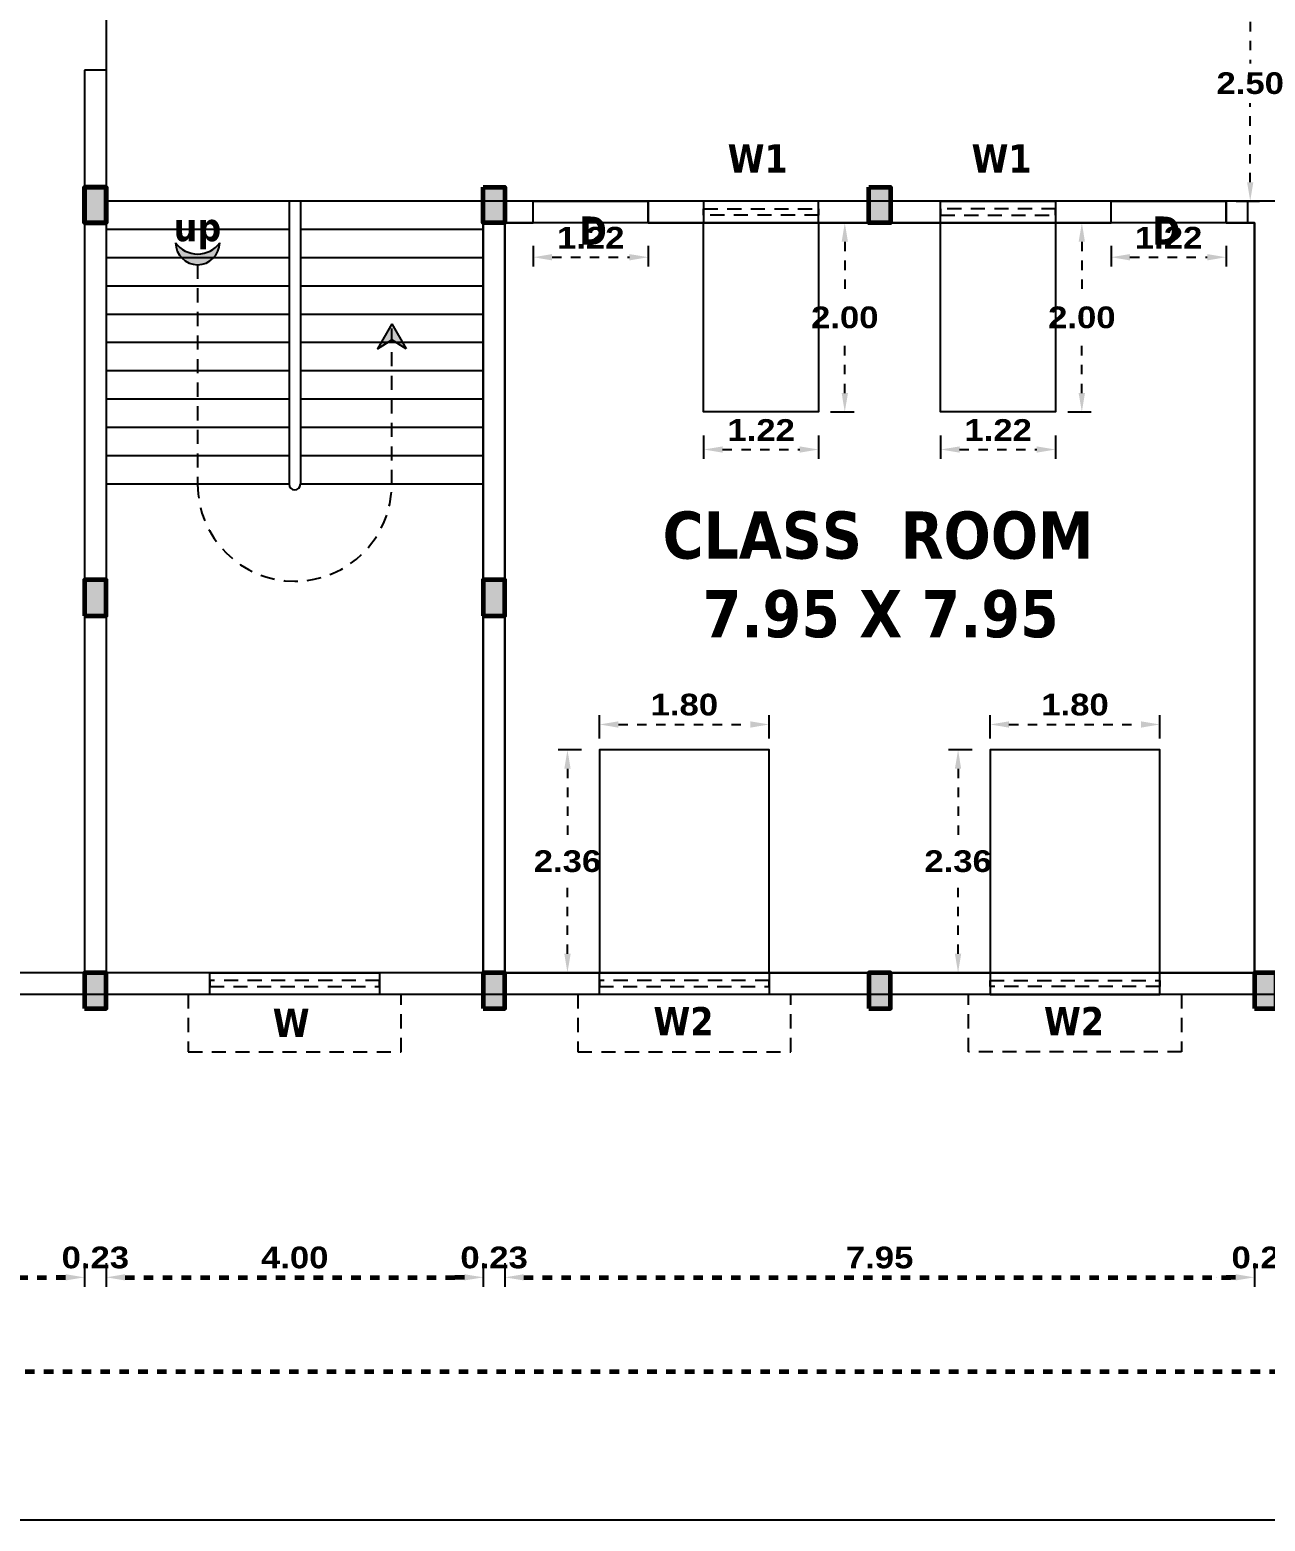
# Model space of a CAD drawing. Header units: metres. Extents: x 863 to 1571, y 626 to 804.
# Drawn here: x 923.83 to 936.94, y 660.62 to 676.44 of the extents above; entities that cross this region are included whole.
import ezdxf

# ---------------------------------------------------------------- set-up
doc = ezdxf.new("R2010")
doc.units = ezdxf.units.M
doc.header["$LTSCALE"] = 0.2
doc.header["$MEASUREMENT"] = 0
doc.header["$PDMODE"] = 2
doc.linetypes.add('DOT2', pattern=[0.125, 0, -0.125])
doc.linetypes.add('HIDDEN', pattern=[0.375, 0.25, -0.125])
doc.layers.get('0').update_dxf_attribs({"lineweight": 60})
for name, color, linetype in [('BLK_1_FLR_0_BLT_UP_AREA', 9, 'Continuous'), ('BLK_1_FLR_0_EXIT_WIDTH_DOOR', 1, 'Continuous'), ('BLK_1_FLR_0_REGULAR_ROOM_15', 2, 'Continuous'), ('BLK_1_FLR_0_ROOM_15_LIGHT_VENTILATION_1', 232, 'Continuous'), ('DOOR_OPEN', 232, 'Continuous'), ('PATH_WAY', 3, 'Continuous')]:
    doc.layers.add(name, color=color, linetype=linetype)
doc.styles.get("Standard").update_dxf_attribs({"font": 'ariblk.ttf', "height": 0.23})
doc.styles.add('TXT', font='txt.shx')
doc.dimstyles.get("Standard").update_dxf_attribs({"dimtxt": 0.23, "dimasz": 0.2, "dimexe": 0.12, "dimexo": 0.0625, "dimgap": 0.09, "dimtad": 1, "dimtih": 1, "dimtoh": 1, "dimzin": 1, "dimdsep": 46, "dimtxsty": 'Standard', "dimcen": 0.09, "dimazin": 0, "dimtfac": 1, "dimtix": 1, "dimtofl": 0, "dimtmove": 0, "dimatfit": 0, "dimfxl": 0, "dimtolj": 1, "dimtzin": 0, "dimarcsym": 0})

# ---------------------------------------------------------------- blocks, each defined once
blk = doc.blocks.new('A$C650768DD')
blk.add_hatch(color=4).paths.add_polyline_path([(0, 0), (0.23, 0), (0.23, 0.38), (0, 0.38)])
at = {"color": 1}
blk.add_lwpolyline([(0, 0), (0.23, 0), (0.23, 0.38), (0, 0.38)], close=True, dxfattribs=at)
blk = doc.blocks.new('*D178')
at = {"color": 0, "lineweight": -2}
for p, q in [((919.911, 663.36), (919.911, 663.11)), ((924.413, 663.36), (924.413, 663.11))]:
    blk.add_line(p, q, dxfattribs=at)
at = {"linetype": 'DOT2'}
blk.add_line((920.111, 663.21), (924.213, 663.21), dxfattribs=at)
at = {"lineweight": -2}
for points in [[(920.111, 663.243), (920.111, 663.177), (919.911, 663.21)], [(924.213, 663.243), (924.213, 663.177), (924.413, 663.21)]]:
    blk.add_solid(points, dxfattribs=at)
at = {"layer": 'Defpoints', "color": 0, "lineweight": -2}
for p in [(919.911, 666.44), (924.413, 666.21), (924.413, 663.21)]:
    blk.add_point(p, dxfattribs=at)
at = {"color": 0, "lineweight": -2, "insert": (922.162, 663.419), "char_height": 0.23, "attachment_point": 5}
blk.add_mtext('\\A1;4.50', dxfattribs=at)
blk = doc.blocks.new('*D179')
at = {"color": 0, "lineweight": -2}
for p, q in [((924.413, 663.36), (924.413, 663.11)), ((924.643, 663.36), (924.643, 663.11))]:
    blk.add_line(p, q, dxfattribs=at)
at = {"linetype": 'DOT2'}
for p, q in [((924.213, 663.21), (924.013, 663.21)), ((924.843, 663.21), (925.043, 663.21))]:
    blk.add_line(p, q, dxfattribs=at)
at = {"lineweight": -2}
for points in [[(924.213, 663.243), (924.213, 663.177), (924.413, 663.21)], [(924.843, 663.243), (924.843, 663.177), (924.643, 663.21)]]:
    blk.add_solid(points, dxfattribs=at)
at = {"layer": 'Defpoints', "color": 0, "lineweight": -2}
for p in [(924.413, 666.21), (924.643, 666.21), (924.643, 663.21)]:
    blk.add_point(p, dxfattribs=at)
at = {"color": 0, "lineweight": -2, "insert": (924.528, 663.419), "char_height": 0.23, "attachment_point": 5}
blk.add_mtext('\\A1;0.23', dxfattribs=at)
blk = doc.blocks.new('*D180')
at = {"color": 0, "lineweight": -2}
for p, q in [((924.643, 663.36), (924.643, 663.11)), ((928.643, 663.36), (928.643, 663.11))]:
    blk.add_line(p, q, dxfattribs=at)
at = {"linetype": 'DOT2'}
blk.add_line((924.843, 663.21), (928.443, 663.21), dxfattribs=at)
at = {"lineweight": -2}
for points in [[(924.843, 663.243), (924.843, 663.177), (924.643, 663.21)], [(928.443, 663.243), (928.443, 663.177), (928.643, 663.21)]]:
    blk.add_solid(points, dxfattribs=at)
at = {"layer": 'Defpoints', "color": 0, "lineweight": -2}
for p in [(924.643, 666.21), (928.643, 666.21), (928.643, 663.21)]:
    blk.add_point(p, dxfattribs=at)
at = {"color": 0, "lineweight": -2, "insert": (926.643, 663.419), "char_height": 0.23, "attachment_point": 5}
blk.add_mtext('\\A1;4.00', dxfattribs=at)
blk = doc.blocks.new('*D181')
at = {"color": 0, "lineweight": -2}
for p, q in [((928.643, 663.36), (928.643, 663.11)), ((928.873, 663.36), (928.873, 663.11))]:
    blk.add_line(p, q, dxfattribs=at)
at = {"linetype": 'DOT2'}
for p, q in [((928.443, 663.21), (928.243, 663.21)), ((929.073, 663.21), (929.273, 663.21))]:
    blk.add_line(p, q, dxfattribs=at)
at = {"lineweight": -2}
for points in [[(928.443, 663.243), (928.443, 663.177), (928.643, 663.21)], [(929.073, 663.243), (929.073, 663.177), (928.873, 663.21)]]:
    blk.add_solid(points, dxfattribs=at)
at = {"layer": 'Defpoints', "color": 0, "lineweight": -2}
for p in [(928.643, 666.21), (928.873, 666.21), (928.873, 663.21)]:
    blk.add_point(p, dxfattribs=at)
at = {"color": 0, "lineweight": -2, "insert": (928.758, 663.419), "char_height": 0.23, "attachment_point": 5}
blk.add_mtext('\\A1;0.23', dxfattribs=at)
blk = doc.blocks.new('*D182')
at = {"color": 0, "lineweight": -2}
for p, q in [((928.873, 663.36), (928.873, 663.11)), ((936.823, 663.36), (936.823, 663.11))]:
    blk.add_line(p, q, dxfattribs=at)
at = {"linetype": 'DOT2'}
blk.add_line((929.073, 663.21), (936.623, 663.21), dxfattribs=at)
at = {"lineweight": -2}
for points in [[(929.073, 663.243), (929.073, 663.177), (928.873, 663.21)], [(936.623, 663.243), (936.623, 663.177), (936.823, 663.21)]]:
    blk.add_solid(points, dxfattribs=at)
at = {"layer": 'Defpoints', "color": 0, "lineweight": -2}
for p in [(928.873, 666.21), (936.823, 666.21), (936.823, 663.21)]:
    blk.add_point(p, dxfattribs=at)
at = {"color": 0, "lineweight": -2, "insert": (932.848, 663.419), "char_height": 0.23, "attachment_point": 5}
blk.add_mtext('\\A1;7.95', dxfattribs=at)
blk = doc.blocks.new('*D183')
at = {"color": 0, "lineweight": -2}
for p, q in [((936.823, 663.36), (936.823, 663.11)), ((937.053, 663.36), (937.053, 663.11))]:
    blk.add_line(p, q, dxfattribs=at)
at = {"linetype": 'DOT2'}
for p, q in [((936.623, 663.21), (936.423, 663.21)), ((937.253, 663.21), (937.453, 663.21))]:
    blk.add_line(p, q, dxfattribs=at)
at = {"lineweight": -2}
for points in [[(936.623, 663.243), (936.623, 663.177), (936.823, 663.21)], [(937.253, 663.243), (937.253, 663.177), (937.053, 663.21)]]:
    blk.add_solid(points, dxfattribs=at)
at = {"layer": 'Defpoints', "color": 0, "lineweight": -2}
for p in [(936.823, 666.21), (937.053, 666.21), (937.053, 663.21)]:
    blk.add_point(p, dxfattribs=at)
at = {"color": 0, "lineweight": -2, "insert": (936.938, 663.419), "char_height": 0.23, "attachment_point": 5}
blk.add_mtext('\\A1;0.23', dxfattribs=at)
blk = doc.blocks.new('*D42')
at = {"color": 0, "lineweight": -2}
for p, q in [((867.783, 662.36), (867.783, 662.11)), ((953.433, 662.36), (953.433, 662.11))]:
    blk.add_line(p, q, dxfattribs=at)
at = {"linetype": 'DOT2'}
blk.add_line((867.983, 662.21), (953.233, 662.21), dxfattribs=at)
at = {"lineweight": -2}
for points in [[(867.983, 662.243), (867.983, 662.177), (867.783, 662.21)], [(953.233, 662.243), (953.233, 662.177), (953.433, 662.21)]]:
    blk.add_solid(points, dxfattribs=at)
at = {"layer": 'Defpoints', "color": 0, "lineweight": -2}
for p in [(953.433, 677.12), (867.783, 664.94), (953.433, 662.21)]:
    blk.add_point(p, dxfattribs=at)
at = {"color": 0, "lineweight": -2, "insert": (910.608, 662.419), "char_height": 0.23, "attachment_point": 5}
blk.add_mtext('\\A1;85.65', dxfattribs=at)
blk = doc.blocks.new('*D369')
at = {"layer": 'BLK_1_FLR_0_ROOM_15_LIGHT_VENTILATION_1', "color": 232, "lineweight": -2}
for p, q in [((929.876, 668.922), (929.876, 669.172)), ((931.676, 668.922), (931.676, 669.172))]:
    blk.add_line(p, q, dxfattribs=at)
at = {"layer": 'BLK_1_FLR_0_ROOM_15_LIGHT_VENTILATION_1', "color": 232, "linetype": 'DOT2'}
blk.add_line((930.076, 669.072), (931.476, 669.072), dxfattribs=at)
at = {"layer": 'BLK_1_FLR_0_ROOM_15_LIGHT_VENTILATION_1', "color": 232, "lineweight": -2}
for points in [[(930.076, 669.105), (930.076, 669.038), (929.876, 669.072)], [(931.476, 669.105), (931.476, 669.038), (931.676, 669.072)]]:
    blk.add_solid(points, dxfattribs=at)
at = {"layer": 'Defpoints', "color": 0, "lineweight": -2}
for p in [(931.676, 669.072), (929.876, 668.802), (931.676, 668.802)]:
    blk.add_point(p, dxfattribs=at)
at = {"layer": 'BLK_1_FLR_0_ROOM_15_LIGHT_VENTILATION_1', "color": 232, "lineweight": -2, "insert": (930.776, 669.281), "char_height": 0.23, "attachment_point": 5}
blk.add_mtext('\\A1;1.80', dxfattribs=at)
blk = doc.blocks.new('*D370')
at = {"layer": 'BLK_1_FLR_0_ROOM_15_LIGHT_VENTILATION_1', "color": 232, "lineweight": -2}
for p, q in [((929.686, 668.802), (929.436, 668.802)), ((929.686, 666.44), (929.436, 666.44))]:
    blk.add_line(p, q, dxfattribs=at)
at = {"layer": 'BLK_1_FLR_0_ROOM_15_LIGHT_VENTILATION_1', "color": 232, "linetype": 'DOT2'}
for p, q in [((929.536, 668.602), (929.536, 667.83)), ((929.536, 666.64), (929.536, 667.412))]:
    blk.add_line(p, q, dxfattribs=at)
at = {"layer": 'BLK_1_FLR_0_ROOM_15_LIGHT_VENTILATION_1', "color": 232, "lineweight": -2}
for points in [[(929.503, 668.602), (929.57, 668.602), (929.536, 668.802)], [(929.503, 666.64), (929.57, 666.64), (929.536, 666.44)]]:
    blk.add_solid(points, dxfattribs=at)
at = {"layer": 'Defpoints', "color": 0, "lineweight": -2}
for p in [(929.876, 668.802), (929.536, 666.44), (929.876, 666.44)]:
    blk.add_point(p, dxfattribs=at)
at = {"layer": 'BLK_1_FLR_0_ROOM_15_LIGHT_VENTILATION_1', "color": 232, "lineweight": -2, "insert": (929.536, 667.621), "char_height": 0.23, "attachment_point": 5}
blk.add_mtext('\\A1;2.36', dxfattribs=at)
blk = doc.blocks.new('*D371')
at = {"layer": 'BLK_1_FLR_0_ROOM_15_LIGHT_VENTILATION_1', "color": 232, "lineweight": -2}
for p, q in [((934.02, 668.922), (934.02, 669.172)), ((935.82, 668.922), (935.82, 669.172))]:
    blk.add_line(p, q, dxfattribs=at)
at = {"layer": 'BLK_1_FLR_0_ROOM_15_LIGHT_VENTILATION_1', "color": 232, "linetype": 'DOT2'}
blk.add_line((934.22, 669.072), (935.62, 669.072), dxfattribs=at)
at = {"layer": 'BLK_1_FLR_0_ROOM_15_LIGHT_VENTILATION_1', "color": 232, "lineweight": -2}
for points in [[(934.22, 669.105), (934.22, 669.038), (934.02, 669.072)], [(935.62, 669.105), (935.62, 669.038), (935.82, 669.072)]]:
    blk.add_solid(points, dxfattribs=at)
at = {"layer": 'Defpoints', "color": 0, "lineweight": -2}
for p in [(935.82, 669.072), (934.02, 668.802), (935.82, 668.802)]:
    blk.add_point(p, dxfattribs=at)
at = {"layer": 'BLK_1_FLR_0_ROOM_15_LIGHT_VENTILATION_1', "color": 232, "lineweight": -2, "insert": (934.92, 669.281), "char_height": 0.23, "attachment_point": 5}
blk.add_mtext('\\A1;1.80', dxfattribs=at)
blk = doc.blocks.new('*D372')
at = {"layer": 'BLK_1_FLR_0_ROOM_15_LIGHT_VENTILATION_1', "color": 232, "lineweight": -2}
for p, q in [((933.83, 668.802), (933.58, 668.802)), ((933.83, 666.44), (933.58, 666.44))]:
    blk.add_line(p, q, dxfattribs=at)
at = {"layer": 'BLK_1_FLR_0_ROOM_15_LIGHT_VENTILATION_1', "color": 232, "linetype": 'DOT2'}
for p, q in [((933.68, 668.602), (933.68, 667.83)), ((933.68, 666.64), (933.68, 667.412))]:
    blk.add_line(p, q, dxfattribs=at)
at = {"layer": 'BLK_1_FLR_0_ROOM_15_LIGHT_VENTILATION_1', "color": 232, "lineweight": -2}
for points in [[(933.646, 668.602), (933.713, 668.602), (933.68, 668.802)], [(933.646, 666.64), (933.713, 666.64), (933.68, 666.44)]]:
    blk.add_solid(points, dxfattribs=at)
at = {"layer": 'Defpoints', "color": 0, "lineweight": -2}
for p in [(934.02, 668.802), (933.68, 666.44), (934.02, 666.44)]:
    blk.add_point(p, dxfattribs=at)
at = {"layer": 'BLK_1_FLR_0_ROOM_15_LIGHT_VENTILATION_1', "color": 232, "lineweight": -2, "insert": (933.68, 667.621), "char_height": 0.23, "attachment_point": 5}
blk.add_mtext('\\A1;2.36', dxfattribs=at)
blk = doc.blocks.new('*D373')
at = {"layer": 'BLK_1_FLR_0_ROOM_15_LIGHT_VENTILATION_1', "color": 232, "lineweight": -2}
for p, q in [((930.981, 672.137), (930.981, 671.887)), ((932.201, 672.137), (932.201, 671.887))]:
    blk.add_line(p, q, dxfattribs=at)
at = {"layer": 'BLK_1_FLR_0_ROOM_15_LIGHT_VENTILATION_1', "color": 232, "linetype": 'DOT2'}
blk.add_line((931.181, 671.987), (932.001, 671.987), dxfattribs=at)
at = {"layer": 'BLK_1_FLR_0_ROOM_15_LIGHT_VENTILATION_1', "color": 232, "lineweight": -2}
for points in [[(931.181, 672.02), (931.181, 671.954), (930.981, 671.987)], [(932.001, 672.02), (932.001, 671.954), (932.201, 671.987)]]:
    blk.add_solid(points, dxfattribs=at)
at = {"layer": 'Defpoints', "color": 0, "lineweight": -2}
for p in [(930.981, 672.385), (932.201, 672.385), (932.201, 671.987)]:
    blk.add_point(p, dxfattribs=at)
at = {"layer": 'BLK_1_FLR_0_ROOM_15_LIGHT_VENTILATION_1', "color": 232, "lineweight": -2, "insert": (931.591, 672.194), "char_height": 0.23, "attachment_point": 5}
blk.add_mtext('\\A1;1.22', dxfattribs=at)
blk = doc.blocks.new('*D374')
at = {"layer": 'BLK_1_FLR_0_ROOM_15_LIGHT_VENTILATION_1', "color": 232, "lineweight": -2}
for p, q in [((932.328, 674.39), (932.578, 674.39)), ((932.328, 672.385), (932.578, 672.385))]:
    blk.add_line(p, q, dxfattribs=at)
at = {"layer": 'BLK_1_FLR_0_ROOM_15_LIGHT_VENTILATION_1', "color": 232, "linetype": 'DOT2'}
for p, q in [((932.478, 674.19), (932.478, 673.596)), ((932.478, 672.585), (932.478, 673.179))]:
    blk.add_line(p, q, dxfattribs=at)
at = {"layer": 'BLK_1_FLR_0_ROOM_15_LIGHT_VENTILATION_1', "color": 232, "lineweight": -2}
for points in [[(932.445, 674.19), (932.512, 674.19), (932.478, 674.39)], [(932.445, 672.585), (932.512, 672.585), (932.478, 672.385)]]:
    blk.add_solid(points, dxfattribs=at)
at = {"layer": 'Defpoints', "color": 0, "lineweight": -2}
for p in [(932.201, 674.39), (932.201, 672.385), (932.478, 672.385)]:
    blk.add_point(p, dxfattribs=at)
at = {"layer": 'BLK_1_FLR_0_ROOM_15_LIGHT_VENTILATION_1', "color": 232, "lineweight": -2, "insert": (932.478, 673.387), "char_height": 0.23, "attachment_point": 5}
blk.add_mtext('\\A1;2.00', dxfattribs=at)
blk = doc.blocks.new('*D375')
at = {"layer": 'BLK_1_FLR_0_ROOM_15_LIGHT_VENTILATION_1', "color": 232, "lineweight": -2}
for p, q in [((933.495, 672.137), (933.495, 671.887)), ((934.715, 672.137), (934.715, 671.887))]:
    blk.add_line(p, q, dxfattribs=at)
at = {"layer": 'BLK_1_FLR_0_ROOM_15_LIGHT_VENTILATION_1', "color": 232, "linetype": 'DOT2'}
blk.add_line((933.695, 671.987), (934.515, 671.987), dxfattribs=at)
at = {"layer": 'BLK_1_FLR_0_ROOM_15_LIGHT_VENTILATION_1', "color": 232, "lineweight": -2}
for points in [[(933.695, 672.02), (933.695, 671.954), (933.495, 671.987)], [(934.515, 672.02), (934.515, 671.954), (934.715, 671.987)]]:
    blk.add_solid(points, dxfattribs=at)
at = {"layer": 'Defpoints', "color": 0, "lineweight": -2}
for p in [(933.495, 672.385), (934.715, 672.385), (934.715, 671.987)]:
    blk.add_point(p, dxfattribs=at)
at = {"layer": 'BLK_1_FLR_0_ROOM_15_LIGHT_VENTILATION_1', "color": 232, "lineweight": -2, "insert": (934.105, 672.194), "char_height": 0.23, "attachment_point": 5}
blk.add_mtext('\\A1;1.22', dxfattribs=at)
blk = doc.blocks.new('*D376')
at = {"layer": 'BLK_1_FLR_0_ROOM_15_LIGHT_VENTILATION_1', "color": 232, "lineweight": -2}
for p, q in [((934.843, 674.39), (935.093, 674.39)), ((934.843, 672.385), (935.093, 672.385))]:
    blk.add_line(p, q, dxfattribs=at)
at = {"layer": 'BLK_1_FLR_0_ROOM_15_LIGHT_VENTILATION_1', "color": 232, "linetype": 'DOT2'}
for p, q in [((934.993, 674.19), (934.993, 673.596)), ((934.993, 672.585), (934.993, 673.179))]:
    blk.add_line(p, q, dxfattribs=at)
at = {"layer": 'BLK_1_FLR_0_ROOM_15_LIGHT_VENTILATION_1', "color": 232, "lineweight": -2}
for points in [[(934.959, 674.19), (935.026, 674.19), (934.993, 674.39)], [(934.959, 672.585), (935.026, 672.585), (934.993, 672.385)]]:
    blk.add_solid(points, dxfattribs=at)
at = {"layer": 'Defpoints', "color": 0, "lineweight": -2}
for p in [(934.715, 674.39), (934.715, 672.385), (934.993, 672.385)]:
    blk.add_point(p, dxfattribs=at)
at = {"layer": 'BLK_1_FLR_0_ROOM_15_LIGHT_VENTILATION_1', "color": 232, "lineweight": -2, "insert": (934.993, 673.387), "char_height": 0.23, "attachment_point": 5}
blk.add_mtext('\\A1;2.00', dxfattribs=at)
blk = doc.blocks.new('*D403')
at = {"layer": 'Defpoints', "color": 0, "lineweight": -2}
for p in [(936.343, 677.12), (936.343, 674.62), (936.779, 674.62)]:
    blk.add_point(p, dxfattribs=at)
at = {"layer": 'PATH_WAY', "color": 4, "lineweight": -2}
for p, q in [((936.629, 677.12), (936.879, 677.12)), ((936.629, 674.62), (936.879, 674.62))]:
    blk.add_line(p, q, dxfattribs=at)
at = {"layer": 'PATH_WAY', "color": 4, "linetype": 'DOT2'}
for p, q in [((936.779, 676.92), (936.779, 676.079)), ((936.779, 674.82), (936.779, 675.661))]:
    blk.add_line(p, q, dxfattribs=at)
at = {"layer": 'PATH_WAY', "color": 4, "lineweight": -2}
for points in [[(936.746, 676.92), (936.812, 676.92), (936.779, 677.12)], [(936.746, 674.82), (936.812, 674.82), (936.779, 674.62)]]:
    blk.add_solid(points, dxfattribs=at)
at = {"layer": 'PATH_WAY', "color": 4, "lineweight": -2, "insert": (936.779, 675.87), "char_height": 0.23, "attachment_point": 5}
blk.add_mtext('\\A1;2.50', dxfattribs=at)
blk = doc.blocks.new('*D476')
at = {"layer": 'BLK_1_FLR_0_EXIT_WIDTH_DOOR', "color": 2, "lineweight": -2}
for p, q in [((935.303, 674.146), (935.303, 673.926)), ((936.523, 674.146), (936.523, 673.926))]:
    blk.add_line(p, q, dxfattribs=at)
at = {"layer": 'BLK_1_FLR_0_EXIT_WIDTH_DOOR', "color": 2, "linetype": 'DOT2'}
blk.add_line((935.503, 674.026), (936.323, 674.026), dxfattribs=at)
at = {"layer": 'BLK_1_FLR_0_EXIT_WIDTH_DOOR', "color": 2, "lineweight": -2}
for points in [[(935.503, 674.059), (935.503, 673.992), (935.303, 674.026)], [(936.323, 674.059), (936.323, 673.992), (936.523, 674.026)]]:
    blk.add_solid(points, dxfattribs=at)
at = {"layer": 'Defpoints', "color": 0, "lineweight": -2}
for p in [(935.303, 674.39), (936.523, 674.39), (936.523, 674.026)]:
    blk.add_point(p, dxfattribs=at)
at = {"layer": 'BLK_1_FLR_0_EXIT_WIDTH_DOOR', "color": 2, "lineweight": -2, "insert": (935.913, 674.233), "char_height": 0.23, "attachment_point": 5}
blk.add_mtext('\\A1;1.22', dxfattribs=at)
blk = doc.blocks.new('*D477')
at = {"layer": 'BLK_1_FLR_0_EXIT_WIDTH_DOOR', "color": 2, "lineweight": -2}
for p, q in [((929.173, 674.146), (929.173, 673.926)), ((930.393, 674.146), (930.393, 673.926))]:
    blk.add_line(p, q, dxfattribs=at)
at = {"layer": 'BLK_1_FLR_0_EXIT_WIDTH_DOOR', "color": 2, "linetype": 'DOT2'}
blk.add_line((929.373, 674.026), (930.193, 674.026), dxfattribs=at)
at = {"layer": 'BLK_1_FLR_0_EXIT_WIDTH_DOOR', "color": 2, "lineweight": -2}
for points in [[(929.373, 674.059), (929.373, 673.992), (929.173, 674.026)], [(930.193, 674.059), (930.193, 673.992), (930.393, 674.026)]]:
    blk.add_solid(points, dxfattribs=at)
at = {"layer": 'Defpoints', "color": 0, "lineweight": -2}
for p in [(929.173, 674.39), (930.393, 674.39), (930.393, 674.026)]:
    blk.add_point(p, dxfattribs=at)
at = {"layer": 'BLK_1_FLR_0_EXIT_WIDTH_DOOR', "color": 2, "lineweight": -2, "insert": (929.783, 674.233), "char_height": 0.23, "attachment_point": 5}
blk.add_mtext('\\A1;1.22', dxfattribs=at)

msp = doc.modelspace()

# ---------------------------------------------------------------- hatches: boundary and pattern name
at = {"lineweight": -2}
h = msp.add_hatch(color=256, dxfattribs=at)
h.dxf.hatch_style = 1
h.paths.add_polyline_path([(925.378, 674.18, 1), (925.847, 674.18, -0.509611)])
h = msp.add_hatch(color=256, dxfattribs=at)
h.dxf.hatch_style = 1
h.paths.add_polyline_path([(927.657, 673.291), (927.521, 673.054), (927.673, 673.151), (927.824, 673.054), (927.689, 673.291)])
h.paths.add_polyline_path([(927.673, 673.319), (927.657, 673.291), (927.689, 673.291)])

# ---------------------------------------------------------------- linework, layer by layer
for p, q in [((924.643, 677.12), (924.643, 674.62)), ((924.413, 676.01), (924.413, 666.44)), ((924.643, 676.01), (924.413, 676.01)), ((924.643, 674.62), (924.643, 666.44)), ((924.643, 674.62), (924.643, 666.44)), ((926.703, 674.62), (924.643, 674.62)), ((926.583, 674.62), (926.583, 671.62)), ((928.643, 674.62), (926.703, 674.62)), ((926.703, 674.62), (926.703, 671.62)), ((936.823, 674.62), (928.573, 674.62)), ((928.643, 674.39), (928.643, 674.62)), ((928.643, 666.44), (928.643, 674.62)), ((928.873, 674.39), (928.873, 674.62)), ((929.173, 674.39), (929.173, 674.62)), ((929.173, 674.39), (929.173, 674.62)), ((930.393, 674.39), (930.393, 674.62)), ((932.733, 674.39), (932.733, 674.62)), ((935.303, 674.39), (935.303, 674.62)), ((936.523, 674.39), (936.523, 674.62)), ((945.003, 674.62), (936.753, 674.62)), ((936.753, 674.39), (936.753, 674.62)), ((924.413, 674.39), (924.413, 666.44)), ((924.643, 674.39), (924.643, 666.44)), ((928.643, 674.39), (928.643, 666.44)), ((928.873, 674.39), (929.173, 674.39)), ((928.873, 666.44), (928.873, 674.39)), ((928.873, 666.44), (928.873, 674.39)), ((928.873, 674.39), (928.873, 666.44)), ((929.173, 674.39), (928.873, 674.39)), ((930.393, 674.39), (935.303, 674.39)), ((936.523, 674.39), (936.823, 674.39)), ((936.753, 674.39), (936.823, 674.39)), ((936.823, 674.39), (936.823, 666.44)), ((936.823, 674.39), (936.823, 666.44)), ((926.583, 674.32), (924.643, 674.32)), ((928.643, 674.32), (926.703, 674.32)), ((926.583, 674.02), (924.643, 674.02)), ((928.643, 674.02), (926.703, 674.02)), ((926.583, 673.72), (924.643, 673.72)), ((928.643, 673.72), (926.703, 673.72)), ((926.583, 673.42), (924.643, 673.42)), ((928.643, 673.42), (926.703, 673.42)), ((927.673, 673.319), (927.521, 673.054)), ((927.673, 673.319), (927.824, 673.054)), ((927.521, 673.054), (927.673, 673.151)), ((927.824, 673.054), (927.673, 673.151)), ((926.583, 673.12), (924.643, 673.12)), ((928.643, 673.12), (926.703, 673.12)), ((926.583, 672.82), (924.643, 672.82)), ((928.643, 672.82), (926.703, 672.82)), ((926.583, 672.52), (924.643, 672.52)), ((928.643, 672.52), (926.703, 672.52)), ((926.583, 672.22), (924.643, 672.22)), ((928.643, 672.22), (926.703, 672.22)), ((926.583, 671.92), (924.643, 671.92)), ((928.643, 671.92), (926.703, 671.92)), ((926.583, 671.62), (924.643, 671.62)), ((928.643, 671.62), (926.703, 671.62)), ((924.413, 666.44), (920.141, 666.44)), ((932.363, 666.44), (924.413, 666.44)), ((928.643, 666.44), (924.643, 666.44)), ((928.873, 666.44), (936.823, 666.44)), ((936.823, 666.44), (928.873, 666.44)), ((953.433, 666.21), (919.681, 666.21)), ((928.643, 666.21), (924.643, 666.21))]:
    msp.add_line(p, q, dxfattribs=at)
at = {"linetype": 'HIDDEN', "lineweight": -2, "ltscale": 3}
for p, q in [((925.613, 673.946), (925.613, 671.62)), ((927.673, 671.62), (927.673, 673.319))]:
    msp.add_line(p, q, dxfattribs=at)
at = {"lineweight": -2}
for points in [[(863.385, 660.625), (1156.028, 660.687), (1156.028, 802.75), (863.385, 802.688)], [(932.201, 674.62), (930.981, 674.62), (930.981, 674.39), (932.201, 674.39)], [(932.201, 674.62), (930.981, 674.62), (930.981, 674.39), (932.201, 674.39)], [(933.495, 674.62), (934.715, 674.62), (934.715, 674.39), (933.495, 674.39)], [(933.495, 674.62), (934.715, 674.62), (934.715, 674.39), (933.495, 674.39)], [(927.543, 666.21), (925.743, 666.21), (925.743, 666.44), (927.543, 666.44)], [(931.676, 666.21), (929.876, 666.21), (929.876, 666.44), (931.676, 666.44)], [(934.02, 666.21), (935.82, 666.21), (935.82, 666.44), (934.02, 666.44)]]:
    msp.add_lwpolyline(points, close=True, dxfattribs=at)
msp.add_lwpolyline([(872.713, 664.94), (868.013, 664.94), (868.013, 686.3), (868.013, 697.21), (953.203, 697.21), (953.203, 686.3), (955.849, 686.3), (955.849, 677.35), (953.203, 677.35), (953.203, 666.44), (919.911, 666.44), (919.911, 677.119), (934.343, 677.119), (934.343, 686.53), (878.693, 686.53), (878.692, 664.94), (876.853, 664.94)], dxfattribs=at)
at = {"linetype": 'HIDDEN', "lineweight": -2, "ltscale": 3}
for points in [[(932.201, 674.472), (930.981, 674.472), (930.981, 674.538), (932.201, 674.538)], [(933.495, 674.472), (934.715, 674.472), (934.715, 674.538), (933.495, 674.538)], [(927.543, 666.358), (925.743, 666.358), (925.743, 666.292), (927.543, 666.292)], [(931.676, 666.358), (929.876, 666.358), (929.876, 666.292), (931.676, 666.292)], [(934.02, 666.358), (935.82, 666.358), (935.82, 666.292), (934.02, 666.292)]]:
    msp.add_lwpolyline(points, close=True, dxfattribs=at)
for points in [[(925.513, 666.21), (925.513, 665.6), (927.773, 665.6), (927.773, 666.21)], [(929.646, 666.21), (929.646, 665.6), (931.906, 665.6), (931.906, 666.21)], [(936.05, 666.21), (936.05, 665.6), (933.79, 665.6), (933.79, 666.21)]]:
    msp.add_lwpolyline(points, dxfattribs=at)
at = {"lineweight": -2}
for centre, radius, start, end in [((925.613, 674.18), 0.234, 180, 0), ((925.613, 674.35), 0.29, 215.9922, 324.0078), ((926.643, 671.62), 0.06, 180, 0)]:
    msp.add_arc(centre, radius, start, end, dxfattribs=at)
at = {"linetype": 'HIDDEN', "lineweight": -2, "ltscale": 3}
msp.add_arc((926.643, 671.62), 1.03, 180, 0, dxfattribs=at)
at = {"layer": 'BLK_1_FLR_0_BLT_UP_AREA', "color": 26, "lineweight": -2}
msp.add_lwpolyline([(867.783, 664.71), (867.783, 697.44), (953.433, 697.44), (953.433, 686.53), (956.079, 686.53), (956.079, 677.12), (953.433, 677.12), (953.433, 666.21), (919.679, 666.21), (919.681, 677.349), (934.113, 677.349), (934.113, 686.3), (878.923, 686.3), (878.922, 664.71)], close=True, dxfattribs=at)
at = {"layer": 'BLK_1_FLR_0_REGULAR_ROOM_15', "color": 3, "lineweight": -2}
msp.add_lwpolyline([(928.873, 666.44), (936.823, 666.44), (936.823, 674.39), (928.873, 674.39)], close=True, dxfattribs=at)
at = {"layer": 'BLK_1_FLR_0_ROOM_15_LIGHT_VENTILATION_1', "color": 232, "lineweight": -2}
for points in [[(930.981, 674.39), (932.201, 674.39), (932.201, 672.385), (930.981, 672.385)], [(933.495, 674.39), (934.715, 674.39), (934.715, 672.385), (933.495, 672.385)], [(929.876, 666.44), (931.676, 666.44), (931.676, 668.802), (929.876, 668.802)], [(934.02, 666.44), (935.82, 666.44), (935.82, 668.802), (934.02, 668.802)]]:
    msp.add_lwpolyline(points, close=True, dxfattribs=at)
at = {"layer": 'DOOR_OPEN', "color": 2, "lineweight": -2}
for points in [[(929.173, 674.62), (930.393, 674.62), (930.393, 674.39), (929.173, 674.39)], [(935.303, 674.62), (936.523, 674.62), (936.523, 674.39), (935.303, 674.39)]]:
    msp.add_lwpolyline(points, close=True, dxfattribs=at)

# ---------------------------------------------------------------- block references
at = {"lineweight": -2}
for p in [(924.413, 674.39), (924.413, 670.225), (924.413, 670.225), (928.643, 670.225), (924.413, 666.06), (924.413, 666.06), (928.643, 666.06), (932.733, 666.06), (936.823, 666.06)]:
    msp.add_blockref('A$C650768DD', p, dxfattribs=at)
at = {"lineweight": -2, "xscale": -1, "rotation": 180}
for p in [(924.413, 674.77), (928.643, 674.77), (932.733, 674.77)]:
    msp.add_blockref('A$C650768DD', p, dxfattribs=at)

# ---------------------------------------------------------------- texts
at = {"lineweight": -2, "style": 'TXT'}
for s, insert, char_height, width, attachment_point in [('{\\fTahoma|b1|i0|c0|p34;W1}', (931.236, 674.922), 0.3, 35.65845, 7), ('{\\fTahoma|b1|i0|c0|p34;W1}', (934.46, 674.922), 0.3, 35.65845, 9), ('{\\fTahoma|b1|i0|c0|p34;up}', (925.864, 674.496), 0.3, 35.65845, 3), ('{\\fTahoma|b1|i0|c0|p34;D}', (929.661, 674.458), 0.3, 35.65845, 1), ('{\\fTahoma|b1|i0|c0|p34;D}', (936.035, 674.458), 0.3, 35.65845, 3), ('{\\fTahoma|b1|i0|c0|p34;D}', (936.035, 674.458), 0.3, 35.65845, 3), ('{\\fTahoma|b1|i0|c0|p34;\\W2.72503; \\W1;CLASS  ROOM\\P{\\W4.798368; }7.95 X 7.95}', (929.986, 669.987), 0.5, 5.79384, 7), ('{\\fTahoma|b1|i0|c0|p34;W}', (926.41, 666.059), 0.3, 35.65845, 1), ('{\\fTahoma|b1|i0|c0|p34;W2}', (931.085, 666.076), 0.3, 35.65845, 3), ('{\\fTahoma|b1|i0|c0|p34;W2}', (935.228, 666.076), 0.3, 35.65845, 3)]:
    msp.add_mtext(s, dxfattribs=dict(at, insert=insert, char_height=char_height, width=width, attachment_point=attachment_point))

# ---------------------------------------------------------------- dimensions: what is measured, and where the dimension line sits
at = {"lineweight": -2}
for base, p1, p2, override, picture, middle in [((953.433, 662.21), (867.783, 664.94), (953.433, 677.12), {"dimtxt": 0.21, "dimexe": 0.1, "dimclrd": 256, "dimfxl": 0.15, "dimlwd": 65535, "dimarcsym": 2}, '*D42', (910.608, 662.419)), ((924.413, 663.21), (919.911, 666.44), (924.413, 666.21), {"dimtxt": 0.21, "dimexe": 0.1, "dimclrd": 256, "dimtmove": 1, "dimfxl": 0.15, "dimlwd": 65535, "dimarcsym": 2}, '*D178', (922.162, 663.419)), ((924.643, 663.21), (924.413, 666.21), (924.643, 666.21), {"dimtxt": 0.21, "dimexe": 0.1, "dimclrd": 256, "dimtmove": 1, "dimfxl": 0.15, "dimlwd": 65535, "dimarcsym": 2}, '*D179', (924.528, 663.419)), ((928.643, 663.21), (924.643, 666.21), (928.643, 666.21), {"dimtxt": 0.21, "dimexe": 0.1, "dimclrd": 256, "dimtmove": 1, "dimfxl": 0.15, "dimlwd": 65535, "dimarcsym": 2}, '*D180', (926.643, 663.419)), ((928.873, 663.21), (928.643, 666.21), (928.873, 666.21), {"dimtxt": 0.21, "dimexe": 0.1, "dimclrd": 256, "dimtmove": 1, "dimfxl": 0.15, "dimlwd": 65535, "dimarcsym": 2}, '*D181', (928.758, 663.419)), ((936.823, 663.21), (928.873, 666.21), (936.823, 666.21), {"dimtxt": 0.21, "dimexe": 0.1, "dimclrd": 256, "dimtmove": 1, "dimfxl": 0.15, "dimlwd": 65535, "dimarcsym": 2}, '*D182', (932.848, 663.419)), ((937.053, 663.21), (936.823, 666.21), (937.053, 666.21), {"dimtxt": 0.21, "dimexe": 0.1, "dimclrd": 256, "dimtmove": 1, "dimfxl": 0.15, "dimlwd": 65535, "dimarcsym": 2}, '*D183', (936.938, 663.419))]:
    dim = msp.add_linear_dim(base=base, p1=p1, p2=p2, dimstyle='Standard', override=override, dxfattribs=at)
    dim.commit()
    dim.dimension.update_dxf_attribs({"geometry": picture, "text_midpoint": middle})
at = {"layer": 'BLK_1_FLR_0_EXIT_WIDTH_DOOR', "color": 2, "lineweight": -2}
for base, p1, p2, picture, middle in [((930.393, 674.026), (929.173, 674.39), (930.393, 674.39), '*D477', (929.783, 674.233)), ((936.523, 674.026), (935.303, 674.39), (936.523, 674.39), '*D476', (935.913, 674.233))]:
    dim = msp.add_linear_dim(base=base, p1=p1, p2=p2, dimstyle='Standard', override={"dimexe": 0.1, "dimclrd": 2, "dimclre": 2, "dimclrt": 2, "dimlwd": 65535, "dimarcsym": 2}, dxfattribs=at)
    dim.commit()
    dim.dimension.update_dxf_attribs({"geometry": picture, "text_midpoint": middle})
at = {"layer": 'BLK_1_FLR_0_ROOM_15_LIGHT_VENTILATION_1', "color": 232, "lineweight": -2}
for base, p1, p2, picture, middle in [((932.4783, 672.385), (932.2008, 674.3899), (932.2008, 672.385), '*D374', (932.4783, 673.3874)), ((934.9926, 672.385), (934.715, 674.3899), (934.715, 672.385), '*D376', (934.9926, 673.3874)), ((929.536, 666.44), (929.876, 668.802), (929.876, 666.44), '*D370', (929.536, 667.621)), ((933.68, 666.44), (934.02, 668.802), (934.02, 666.44), '*D372', (933.68, 667.621))]:
    dim = msp.add_linear_dim(base=base, p1=p1, p2=p2, angle=90, dimstyle='Standard', override={"dimexe": 0.1, "dimclrd": 232, "dimclre": 232, "dimclrt": 232, "dimfxl": 0.15, "dimlwd": 65535, "dimarcsym": 2}, dxfattribs=at)
    dim.commit()
    dim.dimension.update_dxf_attribs({"geometry": picture, "text_midpoint": middle})
for base, p1, p2, picture, middle in [((932.201, 671.987), (930.981, 672.385), (932.201, 672.385), '*D373', (931.591, 672.194)), ((934.715, 671.987), (933.495, 672.385), (934.715, 672.385), '*D375', (934.105, 672.194)), ((931.676, 669.072), (929.876, 668.802), (931.676, 668.802), '*D369', (930.776, 669.281)), ((935.82, 669.072), (934.02, 668.802), (935.82, 668.802), '*D371', (934.92, 669.281))]:
    dim = msp.add_linear_dim(base=base, p1=p1, p2=p2, dimstyle='Standard', override={"dimexe": 0.1, "dimclrd": 232, "dimclre": 232, "dimclrt": 232, "dimfxl": 0.15, "dimlwd": 65535, "dimarcsym": 2}, dxfattribs=at)
    dim.commit()
    dim.dimension.update_dxf_attribs({"geometry": picture, "text_midpoint": middle})
at = {"layer": 'PATH_WAY', "color": 4, "lineweight": -2}
dim = msp.add_linear_dim(base=(936.779, 674.62), p1=(936.343, 677.12), p2=(936.343, 674.62), angle=90, dimstyle='Standard', override={"dimexe": 0.1, "dimclrd": 4, "dimclre": 4, "dimclrt": 4, "dimfxl": 0.15, "dimlwd": 65535, "dimarcsym": 2}, dxfattribs=at)
dim.commit()
dim.dimension.update_dxf_attribs({"geometry": '*D403', "text_midpoint": (936.779, 675.87)})

doc.saveas('drawing.dxf')
